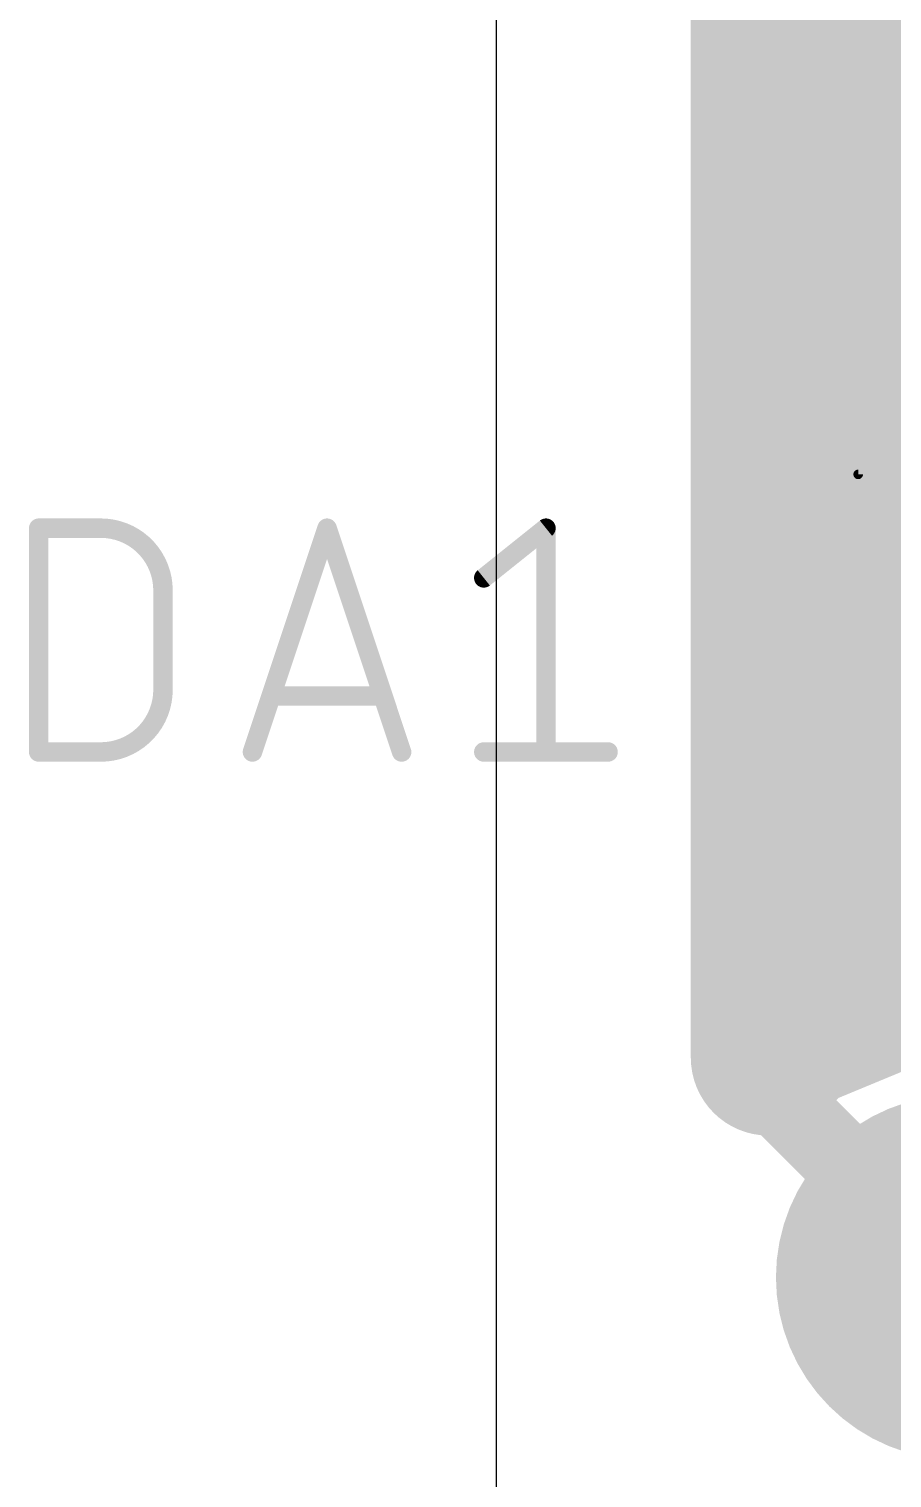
# Model space of a CAD drawing. Extents: x -0.1 to 1.18, y 0 to 3.76.
# Drawn here: x -0.0961 to 0.0814, y 2.8788 to 3.1766 of the extents above; entities that cross this region are included whole.
import ezdxf

# ---------------------------------------------------------------- set-up
doc = ezdxf.new("R2010")
doc.units = 0
for name, color, linetype in [('1', 12, 'CONTINUOUS'), ('16', 132, 'CONTINUOUS'), ('18', 110, 'CONTINUOUS'), ('20', 31, 'CONTINUOUS'), ('27', 253, 'CONTINUOUS'), ('39', 12, 'CONTINUOUS')]:
    doc.layers.add(name, color=color, linetype=linetype)

# ---------------------------------------------------------------- blocks, each defined once
blk = doc.blocks.new('ROUNDV')
at = {"const_width": 0.5}
blk.add_lwpolyline([(0, -0.25, 1), (0, 0.25, 1), (0, -0.25)], format="xyb", dxfattribs=at)

msp = doc.modelspace()

# ---------------------------------------------------------------- linework, layer by layer
at = {"layer": '1', "const_width": 0.016}
for points in [[(0.05, 3.185), (0.05, 2.965)], [(0.05, 2.965), (0.095, 2.92)]]:
    msp.add_lwpolyline(points, dxfattribs=at)
at = {"layer": '1', "const_width": 0.008}
for points in [[(0.052828, 2.967828, 1), (0.047172, 2.962172)], [(0.046, 2.965, 1), (0.054, 2.965)]]:
    msp.add_lwpolyline(points, format="xyb", dxfattribs=at)
at = {"layer": '16', "const_width": 0.032}
for points in [[(0.056, 2.965145), (0.056, 3.444)], [(0.056, 3.168), (1.094, 3.168)], [(0.056, 3.136), (1.094, 3.136)], [(0.056, 3.104), (0.759887, 3.104)], [(0.056, 3.072), (0.72971, 3.072)], [(0.056, 3.04), (0.72126, 3.04)], [(0.056, 3.008), (0.232473, 3.008)], [(0.083165, 2.9795), (0.061296, 2.970442)], [(0.106835, 2.9795), (0.083165, 2.9795)], [(0.056, 2.976), (0.074715, 2.976)], [(0.061296, 2.970442), (0.056, 2.965145)]]:
    msp.add_lwpolyline(points, dxfattribs=at)
at = {"layer": '16', "const_width": 0.016}
for points in [[(0.056, 3.176, 1), (0.056, 3.16)], [(0.056, 3.144, 1), (0.056, 3.128)], [(0.056, 3.112, 1), (0.056, 3.096)], [(0.056, 3.08, 1), (0.056, 3.064)], [(0.056, 3.048, 1), (0.056, 3.032)], [(0.056, 3.016, 1), (0.056, 3)], [(0.083165, 2.9875, 1), (0.083165, 2.9715)], [(0.086226, 2.972109, 1), (0.080103, 2.986891)], [(0.056, 2.984, 1), (0.056, 2.968)], [(0.074715, 2.968, 1), (0.074715, 2.984)], [(0.058234, 2.977833, 1), (0.064357, 2.963051)], [(0.066953, 2.964785, 1), (0.055639, 2.976098)], [(0.050343, 2.970802, 1), (0.061657, 2.959489)], [(0.048, 2.965145, 1), (0.064, 2.965145)]]:
    msp.add_lwpolyline(points, format="xyb", dxfattribs=at)
at = {"layer": '20'}
msp.add_line((0, 3.5), (0, 0), dxfattribs=at)
at = {"layer": '27', "const_width": 0.004}
for points in [[(-0.094063, 3.027984), (-0.094063, 3.073984)], [(-0.094063, 3.073984), (-0.081285, 3.073984)], [(-0.050119, 3.027984), (-0.034785, 3.073984)], [(-0.034785, 3.073984), (-0.019452, 3.027984)], [(-0.002563, 3.063762), (0.010215, 3.073984)], [(0.010215, 3.073984), (0.010215, 3.027984)], [(0.052659, 3.073984), (0.042437, 3.038206)], [(-0.068508, 3.061206), (-0.068508, 3.040762)], [(0.060326, 3.048429), (0.060326, 3.027984)], [(-0.023285, 3.039484), (-0.046285, 3.039484)], [(0.042437, 3.038206), (0.067992, 3.038206)], [(-0.081285, 3.027984), (-0.094063, 3.027984)], [(-0.002563, 3.027984), (0.022992, 3.027984)]]:
    msp.add_lwpolyline(points, dxfattribs=at)
at = {"layer": '27'}
for points, const_width in [([(-0.093063, 3.073984, 1), (-0.095063, 3.073984)], 0.002), ([(-0.094063, 3.074984, 1), (-0.094063, 3.072984)], 0.002), ([(-0.068508, 3.061206, 0.414214), (-0.081285, 3.073984)], 0.004), ([(-0.081285, 3.074984, 1), (-0.081285, 3.072984)], 0.002), ([(-0.081285, 3.072984, 1), (-0.081285, 3.074984)], 0.002), ([(-0.033837, 3.0743, 1), (-0.035734, 3.073668)], 0.002), ([(-0.033837, 3.073668, 1), (-0.035734, 3.0743)], 0.002), ([(0.011215, 3.073984, 1), (0.009215, 3.073984)], 0.002), ([(0.010839, 3.073203, 1), (0.00959, 3.074765)], 0.002), ([(0.05362, 3.07371, 1), (0.051697, 3.074259)], 0.002), ([(-0.003188, 3.064543, 1), (-0.001938, 3.062981)], 0.002), ([(-0.067508, 3.061206, 1), (-0.069508, 3.061206)], 0.002), ([(-0.069508, 3.061206, 1), (-0.067508, 3.061206)], 0.002), ([(0.061326, 3.048429, 1), (0.059326, 3.048429)], 0.002), ([(-0.081285, 3.027984, 0.414214), (-0.068508, 3.040762)], 0.004), ([(-0.067508, 3.040762, 1), (-0.069508, 3.040762)], 0.002), ([(-0.069508, 3.040762, 1), (-0.067508, 3.040762)], 0.002), ([(-0.046285, 3.040484, 1), (-0.046285, 3.038484)], 0.002), ([(-0.023285, 3.038484, 1), (-0.023285, 3.040484)], 0.002), ([(0.042437, 3.039206, 1), (0.042437, 3.037206)], 0.002), ([(0.041475, 3.038481, 1), (0.043398, 3.037932)], 0.002), ([(0.067992, 3.037206, 1), (0.067992, 3.039206)], 0.002), ([(-0.094063, 3.028984, 1), (-0.094063, 3.026984)], 0.002), ([(-0.095063, 3.027984, 1), (-0.093063, 3.027984)], 0.002), ([(-0.081285, 3.028984, 1), (-0.081285, 3.026984)], 0.002), ([(-0.081285, 3.026984, 1), (-0.081285, 3.028984)], 0.002), ([(-0.051067, 3.0283, 1), (-0.04917, 3.027668)], 0.002), ([(-0.020401, 3.027668, 1), (-0.018503, 3.0283)], 0.002), ([(-0.002563, 3.028984, 1), (-0.002563, 3.026984)], 0.002), ([(0.009215, 3.027984, 1), (0.011215, 3.027984)], 0.002), ([(0.022992, 3.026984, 1), (0.022992, 3.028984)], 0.002), ([(0.059326, 3.027984, 1), (0.061326, 3.027984)], 0.002)]:
    msp.add_lwpolyline(points, format="xyb", dxfattribs=dict(at, const_width=const_width))
at = {"layer": '39', "const_width": 0.001969}
for points in [[(0.074409, 3.085039), (0.074409, 3.695276)], [(0.625591, 3.085039), (0.074409, 3.085039)]]:
    msp.add_lwpolyline(points, dxfattribs=at)
at = {"layer": '39', "const_width": 0.000984}
for points in [[(0.074409, 3.085531, 1), (0.074409, 3.084547)], [(0.073917, 3.085039, 1), (0.074902, 3.085039)]]:
    msp.add_lwpolyline(points, format="xyb", dxfattribs=at)

# ---------------------------------------------------------------- block references
at = {"layer": '18', "xscale": 0.075, "yscale": 0.075}
msp.add_blockref('ROUNDV', (0.095, 2.92), dxfattribs=at)
msp.add_blockref('ROUNDV', (0.095, 2.92), dxfattribs=at)

doc.saveas('drawing.dxf')
